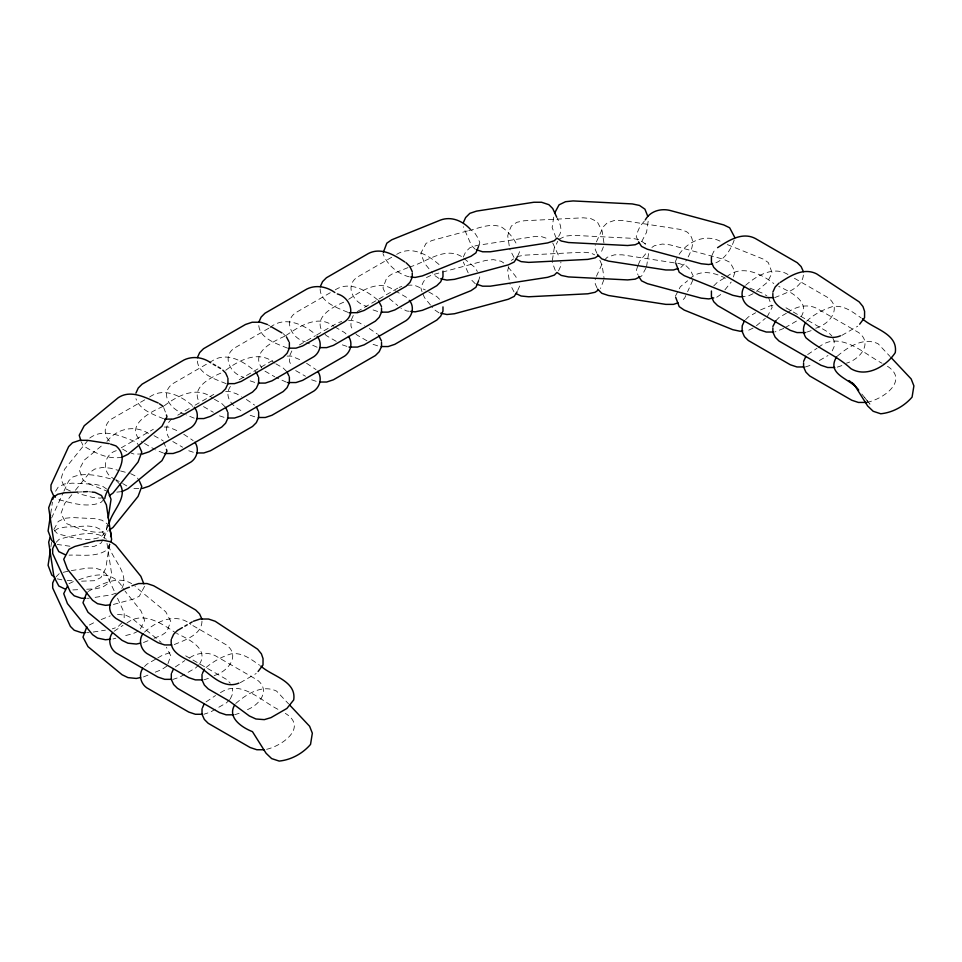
<?xml version="1.0" encoding="UTF-8"?>
<svg xmlns="http://www.w3.org/2000/svg" width="962" height="962" viewBox="0 0 962 962"><rect width="100%" height="100%" fill="white"/><g stroke="black" fill="none" stroke-linecap="round" stroke-linejoin="round"><path stroke-width="0.72" stroke-dasharray="4.81 3.61" d="M50.709 513.66L52.453 502.152M50.938 546.62L51.587 542.303M107.119 525.204L105.808 533.838L103.523 539.009M109.512 543.783L105.808 568.229L100.902 577.585L94.432 580.711L81.145 581.192M553.715 217.135L552.14 227.489L555.808 237.277M552.368 260.413L554.16 248.581L557.756 241.318M646.572 266.654L648.592 253.343L647.811 250.805M478.956 245.154L479.785 242.46L477.392 237.109L474.771 232.948L471.476 230.231M478.547 280.904L479.785 276.864M508.802 266.654L507.72 270.214L509.511 282.046M603.414 246.813L600.492 254.148M603.787 279.978L600.492 288.54M637.722 265.969L636.231 270.875L638.022 274.879M734.186 240.055C731.048 249.567 724.326 259.752 714.73 263.275M733.417 276.996L734.908 272.102L732.527 266.751L729.641 262.169L723.749 259.307L669.913 244.817L662.349 244.047L654.413 245.719L649.47 249.11M51.551 518.085L63.336 492.448M596.404 241.919L603.39 226.707L607.226 222.871L614.55 220.43L622.234 220.43L679.605 229.305L686.255 231.517C697.691 238.865 691.065 252.176 685.834 261.135M596.404 276.322L603.39 261.111M692.796 280.231L687.614 291.69M53.896 529.509L58.237 521.452L64.707 518.314L72.27 517.544L94.721 518.686L101.948 520.202L107.371 523.929L108.453 526.382M638.287 264.706L639.946 260.906L647.799 251.19M646.007 267.953L641.666 276.01L639.225 277.188M110.113 544.264L107.948 549.146C97.21 557.744 81.854 554.593 69.06 555.146M167.977 663.624L170.743 655.675L166.39 647.198M144.577 586.291L139.31 596.224L133.417 599.073L112.999 604.569M517.688 256.072L519.48 252.068L518.362 248.388M517.688 290.476L519.48 286.46L518.734 284.018M675.348 261.844C681.938 243.386 705.158 231.096 722.823 242.761M675.348 296.248L680.362 286.724L687.614 280.748M121.849 588.455C130.074 573.051 111.003 558.525 108.321 543.927M230.411 386.411C222.835 397.198 233.922 408.465 244.059 411.736M291.847 350.938L289.538 356.048L289.538 361.64L291.847 366.762M353.282 315.464L350.974 320.574L350.974 326.166L353.282 331.289M199.555 664.081C209.343 648.376 187.59 638.684 176.623 633.393M230.267 699.013L232.588 693.903L232.588 688.311M463.311 257.07L465.62 251.96L469.841 247.739L476.503 245.514L533.874 236.64L541.558 236.64L548.869 239.081M558.549 236.472C562.818 230.808 560.533 224.05 557.359 218.53M558.549 270.875L560.858 265.752L560.858 262.025M712 255.339L713.732 251.503L716.618 248.617M801.106 316.775C810.798 301.359 789.694 291.522 778.739 286.411M832.226 350.841L834.15 346.597L834.15 341.005L832.407 337.169M63.937 491.173L68.663 480.976L72.511 477.14C85.955 471.524 101.13 476.587 114.598 479.846M108.465 525.072L104.774 533.02L100.926 536.856C87.025 542.532 71.344 537.361 57.516 533.706L54.341 530.543M685.834 295.526L684.643 298.088L680.807 301.936M55.604 491.221L58.237 487.049L64.707 483.922L72.27 483.152L94.721 484.283L101.948 485.798L107.371 489.538M102.874 540.055L100.902 543.181L94.432 546.32L82.576 546.873M140.392 628.895L144.577 620.682L143.085 615.788L140.861 610.726L125.06 591.161M641.666 241.606L646.572 232.263L648.532 218.759M767.147 316.871L772.161 307.347L768.313 296.957M87.975 440.283L64.67 469.143L62.446 474.218L60.955 479.112L63.336 484.463L66.222 489.045L72.114 491.895M71.837 494.672L64.67 503.547L60.955 513.504L66.222 523.448C79.149 528.775 93.951 535.028 108.033 530.892M75.433 490.223L89.767 472.462L94.709 469.071L102.645 467.4L110.209 468.169L119.18 470.586M644.408 220.995L639.946 226.503L637.722 231.577L636.231 236.472L638.022 240.488M724.903 289.851L731.192 282.058M171.849 418.999C166.125 423.328 164.851 431.83 168.963 437.698M56.049 542.424L59.211 539.261C73.052 535.606 88.732 530.435 102.633 536.111L105.519 538.997M103.812 499.579L100.926 502.465C87.025 508.128 71.344 502.958 57.516 499.314M56.049 576.827L59.211 573.653M121.849 622.859L117.629 627.08L112.301 628.859M114.093 631.288L123.016 625.324M144.504 632.142C156.59 620.911 176.25 612.313 190.789 624.374M144.504 666.534L146.741 664.309L156.541 658.645M175.349 666.943L184.812 660.593M198.869 664.766L195.707 667.917L185.906 673.58M604.352 260.149L607.226 257.263L614.55 254.822L622.234 254.822L679.605 263.696L686.255 265.921L690.476 270.142L692.796 275.252M206.072 667.484C213.203 661.531 221.813 656.697 230.772 653.956C241.955 651.899 251.022 659.283 259.608 665.223M206.072 701.887L215.536 695.526M229.593 699.699L226.431 702.861L216.618 708.513M235.738 703.475C246.488 694.167 262.061 684.102 276.587 691.113L288.6 703.895M680.807 267.532L684.643 263.696M713.732 285.906L717.58 282.058L725.24 277.633M745.586 285.317C756.733 275.577 774.061 265.38 788.455 274.819M745.586 319.709L748.304 316.991L755.651 312.746M775.865 320.695L779.016 317.532L786.375 313.287M806.577 321.236C813.696 314.454 822.991 309.668 832.334 306.65C843.518 304.593 852.585 311.977 861.17 317.905M807.635 354.581L817.099 348.22M837.301 356.168C848.051 346.861 863.623 336.784 878.15 343.807L890.163 356.589M101.263 446.103L84.223 460.149L79.209 469.672L83.069 480.062L87.999 483.465L106.469 490.933M106.938 441.426C116.967 428.523 134.548 424.615 148.497 433.429M689.886 278.872C699.506 268.963 714.694 272.414 725.528 278.258M756.445 291.294L767.147 282.467L772.161 272.943L768.313 262.554L763.371 259.151L724.182 243.314M756.445 325.697L765.319 318.386M89.767 438.071C103.583 427.417 122.378 436.76 136.52 442.123L139.418 446.705M54.509 530.892L57.768 528.655L64.983 527.128L87.434 525.998L95.01 526.767L101.479 529.906L106.385 539.249M511.375 260.437L513.552 258.934M88.071 591.498C100.733 584.511 117.532 574.963 131.662 583.669M89.31 625.047L95.827 621.705M166.895 666.077L161.953 669.468L154.04 672.666M716.726 297.246L721.668 293.855M144.721 399.855L111.364 419.119C103.162 424.531 103.162 437.205 111.364 442.616M149.663 397.005C164.322 386.483 182.816 396.705 194.216 407.227M268.831 328.198L234.247 348.172C221.212 357.179 231.157 374.507 244.059 377.332M270.069 327.489C283.706 316.173 301.695 323.436 313.937 333.117M330.279 292.725L295.695 312.698C282.648 321.705 292.592 339.033 305.495 341.859M335.221 289.875C349.35 280.519 366.318 290.428 377.489 299.759M391.714 257.251L357.13 277.224C344.095 286.243 354.04 303.559 366.931 306.385M396.657 254.401C411.568 244.781 429.497 255.579 440.668 266.017M163.083 406.457C150.565 411.748 123.665 425.853 141.582 441.582M164.322 405.736C178.006 395.25 197.859 385.293 213.191 398.569M220.827 373.124C209.932 377.886 190.235 387.999 199.687 402.765M225.757 370.262C239.442 359.776 259.295 349.819 274.639 363.107M284.728 336.219C273.461 341.282 250.276 352.332 261.808 367.977M285.967 335.51C299.41 326.358 318.073 314.009 333.622 326.214M343.699 302.176C332.816 306.938 313.119 317.051 322.571 331.818M348.641 299.326C361.423 290.801 378.896 279.052 393.843 290.031M116.306 450.661C102.946 454.509 101.287 474.062 114.718 478.956M121.248 447.811L153.367 429.268M177.742 415.187L192.568 406.625M195.045 405.206L214.803 393.795M239.189 379.713L275.012 359.03M299.398 344.949L315.452 335.678M316.69 334.968L337.686 322.847L341.678 321.512M357.13 311.616L397.895 288.083M126.84 623.111C142.677 610.581 161.652 623.412 175.349 632.659M726.514 276.9C741.305 264.249 760.581 273.292 773.797 283.562M157.768 657.936L162.674 655.098L169.324 652.885L172.15 652.885M760.557 309.92L770.887 305.579L775.107 305.579M189.718 657.767C197.126 652.693 207.01 651.803 215.151 655.639L257.155 679.893C271.777 690.788 258.056 706.866 244.889 710.473M787.601 312.578C795.899 306.469 807.094 303.571 816.714 308.333L858.705 332.587C873.34 343.482 859.619 359.56 846.452 363.167M184.68 674.29L179.774 677.116L173.124 679.34M783.789 328.403L774.675 332.034M785.016 327.693L797.27 320.611M214.177 675.54C227.345 671.921 241.065 655.856 226.431 644.949L192.063 625.12M815.728 328.234C828.895 324.615 842.628 308.549 827.993 297.643L793.397 277.681M220.442 692.7C241.414 678.451 262.241 702.428 280.231 710.413M818.325 347.51C839.682 329.738 863.383 353.427 882.022 363.239M240.247 682.707L256.181 673.508M841.81 335.401L857.743 326.202M215.404 709.222L210.498 712.06L203.836 714.273M819.408 360.51L827.993 355.555M559.066 239.225L565.536 236.099L573.099 235.329L632.274 238.311L639.489 239.827L644.925 243.566L646.007 246.007M69.011 583.693L74.892 580.844M753.054 293.699L748.34 295.983L742.808 296.536M753.054 328.09L748.34 330.375L745.586 330.663M138.131 631.192L133.417 633.477L123.016 636.279M407.984 267.616L391.762 274.17L386.82 277.573L382.972 287.963L385.353 293.326M409.331 267.075C425.889 262.566 444.384 246.044 461.844 256.686M101.178 619.552L110.245 615.884M143.494 642.532L148.761 640.403M154.04 638.275L161.953 635.076L166.895 631.673L170.743 621.284L165.729 611.76L135.065 586.471M143.494 676.935L148.761 674.807M399.134 287.373L401.791 286.484M774.675 297.631C785.798 292.977 803.931 287.818 803.426 273.064M63.203 572.33L69.961 570.803M806.577 332.179L812.06 330.351M116.294 593.121L110.979 594.901L93.206 597.655M805.398 366.967L812.06 364.754M837.301 367.111L842.772 365.283M866.846 402.441C886.603 398.1 911.158 377.417 883.26 363.949M174.302 644.552C185.45 639.838 203.607 634.114 201.864 618.975M203.836 679.881L210.498 677.657M234.56 714.814L241.221 712.589M266.618 749.302C282.491 745.706 308.056 727.248 285.329 713.359M467.376 230.976L431.962 240.512L426.07 243.362L420.803 253.295L424.519 263.251L430.483 270.635M468.795 230.591C479.365 228.03 490.404 222.871 501.298 226.912C508.357 231.349 513.924 238.42 517.424 245.899M78.74 579.809C96.164 573.292 114.382 570.382 124.122 590.007M112.999 638.972L115.861 638.203M516.81 256.698L524.025 255.183L583.2 252.188L590.764 252.958L594.648 254.846M103.09 497.534L100.096 498.16L92.532 497.39L77.838 493.434M71.332 570.598L87.638 568.073L95.322 568.073L102.633 570.514L106.481 574.35L115.091 592.905M93.206 632.046L105.423 630.158M122.006 457.203C108.165 459.92 94.529 452.621 83.069 445.671L81.433 442.003M116.823 492.123L120.707 491.726M77.645 492.099L81.842 491.883M72.847 589.934L81.109 589.514M86.712 589.237L95.298 588.804L102.513 587.289L107.948 583.549L110.113 578.667L111.616 573.761L106.602 540.692M407.191 285.149L414.225 285.149L425.348 289.947M348.569 320.623L352.789 320.623L359.439 322.847L364.345 325.673M287.121 356.096L291.354 356.096L301.683 360.437M225.685 391.57L229.906 391.57L236.556 393.795L241.462 396.621M164.237 427.044L168.47 427.044L178.8 431.385M142.4 454.04L133.958 454.04L131.289 453.15M133.958 488.431L142.4 488.431M86.64 598.268L89.201 598.268M86.64 632.671L89.201 632.671M644.925 243.566L645.622 243.602M69.925 546.236L57.191 544.432M67.172 580.495L72.667 580.771M409.295 276.852C397.859 274.074 387.073 264.839 382.972 253.571M409.295 311.255L406.794 311.003L400.913 308.141M88.696 491.726L92.484 492.111M117.46 614.369L125.781 615.211L131.662 618.061L161.195 642.412M57.191 578.835L64.418 580.351M120.611 470.971L129.209 473.28M373.064 309.932L379.725 312.145M347.823 312.289C336.664 307.575 318.518 301.852 320.25 286.712M373.064 344.324L378.535 346.152M342.34 344.865L347.823 346.693M317.099 347.222L306.722 342.568M287.554 348.16C276.022 343.458 257.167 337.758 258.814 322.186M311.628 379.798L317.099 381.625M286.375 382.167L275.998 377.501M250.18 380.868L255.651 382.696M226.118 383.634C214.574 378.932 195.731 373.232 197.366 357.66M250.18 415.271L255.651 417.099M219.456 415.812L226.118 418.025M194.216 418.169L186.291 414.935M163.564 418.735C153.319 414.43 139.947 410.173 135.931 398.725M188.744 450.745L194.216 452.573M163.564 453.126L155.567 449.867M749.855 288.095L763.371 293.554L767.075 296.104M154.028 435.666L163.119 440.74M130.64 473.665L136.52 476.527L139.418 481.108M785.99 307.792L827.993 332.046L831.829 335.882M428.703 291.883L436.82 296.573L440.668 300.409M395.069 290.74L406.096 297.114L408.501 299.507M369.252 328.511L377.489 334.151M366.931 340.788L357.13 335.125L353.968 331.962M334.848 326.924L344.661 332.587L347.823 335.738M336.219 341.33L326.407 335.666L323.244 332.503M267.28 324.459L269.733 325.877M306.577 363.275L316.041 369.624M295.695 370.598L305.495 376.262M275.866 363.804L283.213 368.049L286.375 371.212M264.971 371.14L274.771 376.803M246.368 399.446L254.605 405.098M214.418 399.278L221.777 403.523L224.94 406.685M203.523 406.613L213.336 412.265M185.065 414.225C171.897 410.618 158.177 394.54 172.811 383.646L214.803 359.391C229.341 352.381 244.913 362.446 255.651 371.753M183.706 434.223L193.158 440.572M172.811 441.546L182.612 447.21M144.54 443.494L154.341 449.158M122.655 449.146L127.297 451.815M115.825 479.593L119.18 481.529M122.655 483.537L127.297 486.219M185.702 655.843L226.431 679.352L230.267 683.188M503.763 263.011L501.298 261.315L493.362 259.644L485.798 260.413L431.962 274.904L426.07 277.753L423.184 282.335L420.803 287.686L422.017 291.678M438.985 278.451L434.042 275.048L431.373 271.741M438.985 312.842L434.042 309.451L431.373 306.132M463.961 258.429L474.771 267.34L477.392 271.512M389.285 298.569L397.739 305.531M475.3 249.35L471.452 245.514L463.311 226.731M475.3 283.754L471.452 279.906L470.37 277.561M283.213 333.658L285.329 335.762M115.921 480.291L119.312 483.682M864.537 397.462L869.973 404.172L860.593 392.508M508.104 267.027L515.764 276.503L517.424 280.303M430.483 305.038L424.519 297.655L422.847 293.855M513.985 257.443L509.728 249.134M513.985 291.835L509.728 283.525M552.717 242.929L559.704 258.141M468.181 272.859L463.311 262.049M117.544 598.208L124.17 612.77L124.17 617.748M596.981 253.379L595.237 249.543L595.237 244.576M596.981 287.782L595.237 283.946L595.237 278.968M555.266 270.454L552.14 261.892M163.66 407.563L166.053 413.72M163.66 441.967L166.053 448.124M599.867 260.269L602.14 265.452L604.16 278.764M603.932 242.881L602.14 231.048L597.234 221.693L590.764 218.566L583.2 217.797L524.025 220.779L516.81 222.306L511.375 226.034L509.211 230.928L507.72 235.822L509.283 246.176"/><path stroke-width="1.44" d="M50.493 515.103L48.1 530.916L51.768 540.704L53.932 542.195M52.898 499.278L53.331 496.404M50.493 549.494L48.1 565.319L51.768 575.096L53.932 576.587M108.201 518.013L111.039 499.314L107.912 490.752M110.606 536.592L111.039 533.718L109.548 528.823M50.168 537.277L48.677 542.171L53.908 576.683L58.814 586.026L65.284 589.165M110.858 541.81L111.616 539.369L106.385 504.858L101.479 495.502L95.01 492.376L92.484 492.111M383.393 252.188L386.82 243.17L391.762 239.778L440.416 220.106C451.406 215.945 462.878 221.032 470.382 229.329M478.547 246.5L475.925 252.862L470.995 256.265L422.33 275.926L415.115 277.441L410.75 277.008M478.547 280.904L475.925 287.265L470.995 290.656L422.33 310.329L415.115 311.844L410.75 311.399M554.725 212.891L559.066 204.834L565.536 201.695L573.099 200.926L632.274 203.92L639.489 205.435L644.925 209.163L647.811 216.414M86.845 592.339L82.985 602.741L87.999 612.265L122.066 640.355L127.958 643.205L136.279 644.047L140.608 643.145M86.845 626.743L82.985 637.145L87.999 646.656L122.066 674.747L127.958 677.609L136.279 678.451L140.608 677.537M54.99 543.482L52.682 548.593L52.682 553.571L70.37 591.991L74.206 595.827L81.517 598.268L85.365 598.268M135.931 393.133L138.239 388.023L142.087 384.175L184.091 359.932C192.713 355.796 203.054 357.275 210.738 362.758M54.99 577.885L52.682 582.996L52.682 587.962L70.37 626.382L74.206 630.23L81.517 632.671L85.365 632.671M197.366 357.66L199.687 352.549L203.523 348.701L245.526 324.459L252.176 322.234L260.63 322.234L267.28 324.459M112.181 633.212C107.66 639.562 109.812 648.484 116.017 652.873L158.021 677.116L164.67 679.34L171.717 679.34M258.814 322.186L261.123 317.075L264.971 313.227L306.974 288.985C316.089 284.536 326.876 286.7 334.848 292.52M142.893 633.742C138.372 640.103 140.524 649.025 146.741 653.414L188.744 677.657L195.394 679.881L202.429 679.881M142.893 668.145C138.372 674.506 140.524 683.417 146.741 687.806L188.744 712.06L195.394 714.273L202.429 714.273M320.25 286.712L322.571 281.601L326.407 277.765L368.41 253.511C381.132 246.933 394.36 255.014 404.87 262.001M171.789 638.335L173.617 634.283L177.465 630.447L182.359 627.609M171.789 672.739L173.22 669.552M202.501 673.268L204.341 669.215M202.501 707.671L204.341 703.619M234.668 705.026C226.864 717.676 242.364 727.729 252.453 731.649L266.089 753.282L271.633 758.585L279.172 761.074C291.161 759.908 302.765 753.474 310.534 744.408L312.337 733.2L309.608 726.262L289.598 704.966M463.311 222.679L465.62 217.556L469.841 213.336L476.503 211.123L533.874 202.248L541.558 202.248L548.869 204.678L552.717 208.526L556.77 217.256M744.456 286.435C739.934 292.797 742.087 301.719 748.304 306.108L790.295 330.351L796.957 332.575L805.398 332.575M742.147 325.95L744.456 320.839M772.871 292.087L775.18 286.977L779.016 283.129M772.871 326.491L775.865 320.695M805.507 322.787C802.488 327.345 802.993 333.237 805.903 337.734C819.636 349.507 837.505 355.988 850.877 368.65C866.473 378.078 886.387 366.269 895.273 352.621C898.243 333.405 873.219 328.92 862.409 318.735M803.583 361.423L805.903 356.313M836.615 356.842C825.444 375.06 851.623 378.884 858.705 390.175M104.774 498.617C107.455 482.503 133.983 460.966 115.921 445.887L110.606 444.119M109.079 523.737C111.772 511.002 128.018 498.027 120.142 484.511M67.556 585.99L63.732 593.638L67.448 603.595L92.556 634.679L97.499 638.071L105.435 639.742L110.474 639.225M517.099 257.419L514.201 262.001L508.321 264.851L454.485 279.341L446.921 280.11L440.668 278.8M517.099 291.811L514.201 296.392L508.321 299.242L454.485 313.744L446.921 314.514L440.668 313.191M645.298 219.889C650.12 211.195 660.641 208.189 669.913 210.425L723.749 224.916L729.641 227.766L734.908 237.698M258.105 671.476L262.999 664.995L263.047 658.645L261.399 653.835L257.612 649.182L215.151 621.248L208.489 619.023L200.048 619.023L193.398 621.248M859.667 324.17L864.549 317.688L864.597 311.339L862.962 306.529L859.162 301.876L816.714 273.93C803.991 267.364 790.752 275.433 780.242 282.431M109.271 495.646L112.975 493.097L138.083 462.025L141.799 452.056L139.418 446.705M109.271 530.05L112.975 527.501L138.083 496.416L141.799 486.459L139.418 481.108M598.448 255.555L595.069 257.876L587.842 259.391L528.679 262.385L521.103 261.616L516.005 259.139M598.448 289.947L595.069 292.28L587.842 293.795L528.679 296.777L521.103 296.007L516.005 293.542M129.401 587.241C116.137 590.969 100.818 606.974 116.017 618.47L158.021 642.724L164.67 644.937L171.717 644.937M717.58 247.667C728.499 240.62 742.015 231.614 755.266 238.456L797.27 262.71L801.106 266.558L803.426 271.669M184.812 626.19L187.265 624.783M189.718 623.364L192.172 621.945M122.006 457.203L127.886 454.353L161.953 426.262L166.967 416.738L166.426 414.959M122.006 491.594L127.886 488.744L161.953 460.654L166.967 451.13L166.426 449.362M639.225 242.797L635.197 244.745L627.633 245.514L568.458 242.532L561.231 241.005L556.95 238.071L554.328 240.692L547.667 242.917L490.295 251.791L482.611 251.791L476.839 249.867M639.225 277.188L635.197 279.148L627.633 279.918L568.458 276.924L561.231 275.409L556.95 272.462L554.328 275.096L547.667 277.309L490.295 286.183L482.611 286.183L476.839 284.271M678.054 268.458L673.496 269.973L665.812 269.973L608.429 261.099L601.779 258.874L597.558 254.653M142.4 454.04L149.05 451.815L191.053 427.573C197.523 423.088 199.639 413.299 194.216 407.227M678.054 302.85L673.496 304.377L665.812 304.377L608.429 295.49L601.779 293.278L597.558 289.057M142.4 488.431L149.05 486.219L191.053 461.964C197.27 457.575 199.423 448.665 194.901 442.304M131.95 585.774L138.612 583.549L147.054 583.549L153.704 585.774L195.707 610.016L199.555 613.864L201.864 618.975M840.475 335.798C824.59 342.46 811.808 326.563 800.023 318.759C790.86 311.616 771.74 308.429 772.871 293.494M238.913 683.104C223.028 689.766 210.245 673.869 198.461 666.077C188.792 658.97 169.096 655.11 171.308 639.393M95.31 540.957L74.892 546.452L69.011 549.302L63.732 559.235L67.448 569.191L92.556 600.276L97.499 603.679L105.435 605.338L110.474 604.833M712.505 263.744L708.79 264.514L701.226 263.744L647.39 249.254L641.51 246.404L638.612 241.823M713.732 297.883L708.79 298.917L701.226 298.148L647.39 283.658L641.51 280.808L638.612 276.226M742.808 296.536L740.018 296.825L732.803 295.31L684.15 275.637L679.208 272.234L675.685 262.927M742.808 330.94L740.018 331.229L732.803 329.701L684.15 310.041L679.208 306.637L675.685 297.33M96.573 540.824L102.886 540.175L110.822 541.846L115.753 545.25L140.861 576.322L143.831 583.838M77.645 492.099L64.983 492.736L57.768 494.252L52.345 497.991L48.677 507.768L53.908 542.279L58.814 551.635L65.284 554.761M83.237 491.81L87.434 491.606M773.268 297.631L766.233 297.631L759.583 295.418L717.58 271.164L713.732 267.328L711.423 262.205L711.423 256.613M381.132 312.145L388.167 312.145L394.817 309.932L436.82 285.678L440.668 281.842L442.977 276.719L442.977 271.128M349.002 312.686L357.443 312.686L364.093 310.461L406.096 286.219L409.944 282.371L412.253 277.26L412.253 273.04M773.268 332.034L766.233 332.034L759.583 329.81L717.58 305.567L713.732 301.719L711.423 296.609L711.423 291.017M381.132 346.548L388.167 346.548L394.817 344.324L436.82 320.081L440.668 316.233L442.977 311.123L442.977 306.902M349.002 347.078L357.443 347.078L364.093 344.865L406.096 320.611C412.554 316.137 414.67 306.397 409.295 300.312M319.685 347.619L326.719 347.619L333.381 345.406L375.384 321.152L379.22 317.304L381.529 312.193L381.529 308.008M288.961 348.16L296.007 348.16L302.657 345.935L344.661 321.693C356.493 313.78 349.531 297.005 337.301 293.939M803.991 366.967L796.957 366.967L790.295 364.754L748.304 340.5L744.456 336.664L742.147 331.541L742.147 326.888M834.715 367.508L827.681 367.508L821.019 365.283L779.016 341.041L775.18 337.193L772.871 332.082L772.871 327.898M319.685 382.022L326.719 382.022L333.381 379.798L375.384 355.555L379.22 351.707L381.529 346.597L381.529 342.412M287.554 382.551L296.007 382.551L302.657 380.339L344.661 356.084C350.865 351.695 353.018 342.785 348.497 336.423M258.249 383.092L265.284 383.092L271.933 380.868L313.937 356.625C320.406 352.14 322.523 342.352 317.099 336.279M227.525 383.634L234.56 383.634L241.221 381.409L283.213 357.167L287.061 353.319L289.37 348.208L289.37 342.616M866.846 402.441L858.393 402.441L851.743 400.228L809.739 375.974L805.903 372.138L803.583 367.015L803.583 362.83M258.249 417.496L265.284 417.496L271.933 415.271L313.937 391.017C320.154 386.64 322.306 377.717 317.785 371.356M227.525 418.025L234.56 418.025L241.221 415.812L283.213 391.558L287.061 387.722L289.37 382.599L289.37 377.008M196.801 418.566L203.836 418.566L210.498 416.342L252.501 392.099L256.337 388.251L258.646 383.141L258.646 377.549M164.67 419.107L173.124 419.107L179.774 416.883L221.777 392.64L225.613 388.792L227.934 383.682L227.934 378.09M196.801 452.958L203.836 452.958L210.498 450.745L252.501 426.491L256.337 422.655L258.646 417.544L258.646 411.952M164.67 453.499L173.124 453.499L179.774 451.286L221.777 427.032L225.613 423.196L227.934 418.073L227.934 412.482M233.153 714.814L226.118 714.814L219.456 712.589L177.465 688.347L173.617 684.499L171.308 679.388L171.308 673.797M263.877 749.747L256.842 749.747L250.18 747.534L208.177 723.28L204.341 719.444L202.02 714.321L202.02 708.729M109.271 443.674L87.506 440.307L79.822 440.307L72.511 442.736L68.663 446.584L50.974 485.004L50.974 489.971L53.295 495.093L55.399 497.198M158.177 402.946C145.947 398.003 131.097 389.153 118.29 397.667L84.223 425.757L79.209 435.269L80.892 440.776M270.959 326.575L281.986 332.948M213.191 364.177L215.644 365.596M218.097 367.003L220.551 368.422M260.858 666.041C271.657 676.226 296.693 680.711 293.711 699.927L286.904 708.441L270.971 717.64L264.322 719.636L255.916 718.987L249.314 715.956L229.184 701.009L208.177 688.888L204.341 685.04L202.02 679.93L202.02 674.338M159.415 403.787L163.119 406.337M851.743 382.455L854.015 384.331L867.64 405.976L873.183 411.279L880.735 413.768C892.724 412.602 904.328 406.168 912.084 397.102L913.9 385.894L911.17 378.956L891.161 357.66M849.145 380.591L855.471 386.279M406.096 262.71L409.944 266.558L412.253 271.669M378.535 300.805L381.529 306.601M378.535 335.209L381.529 341.005M286.375 336.82L288.889 341.546M222.823 370.178L225.613 372.967L227.453 377.02M287.061 371.897L288.889 375.95M256.337 372.438L258.177 376.491M256.337 406.83L258.177 410.882M225.613 407.371L227.453 411.423"/></g></svg>
